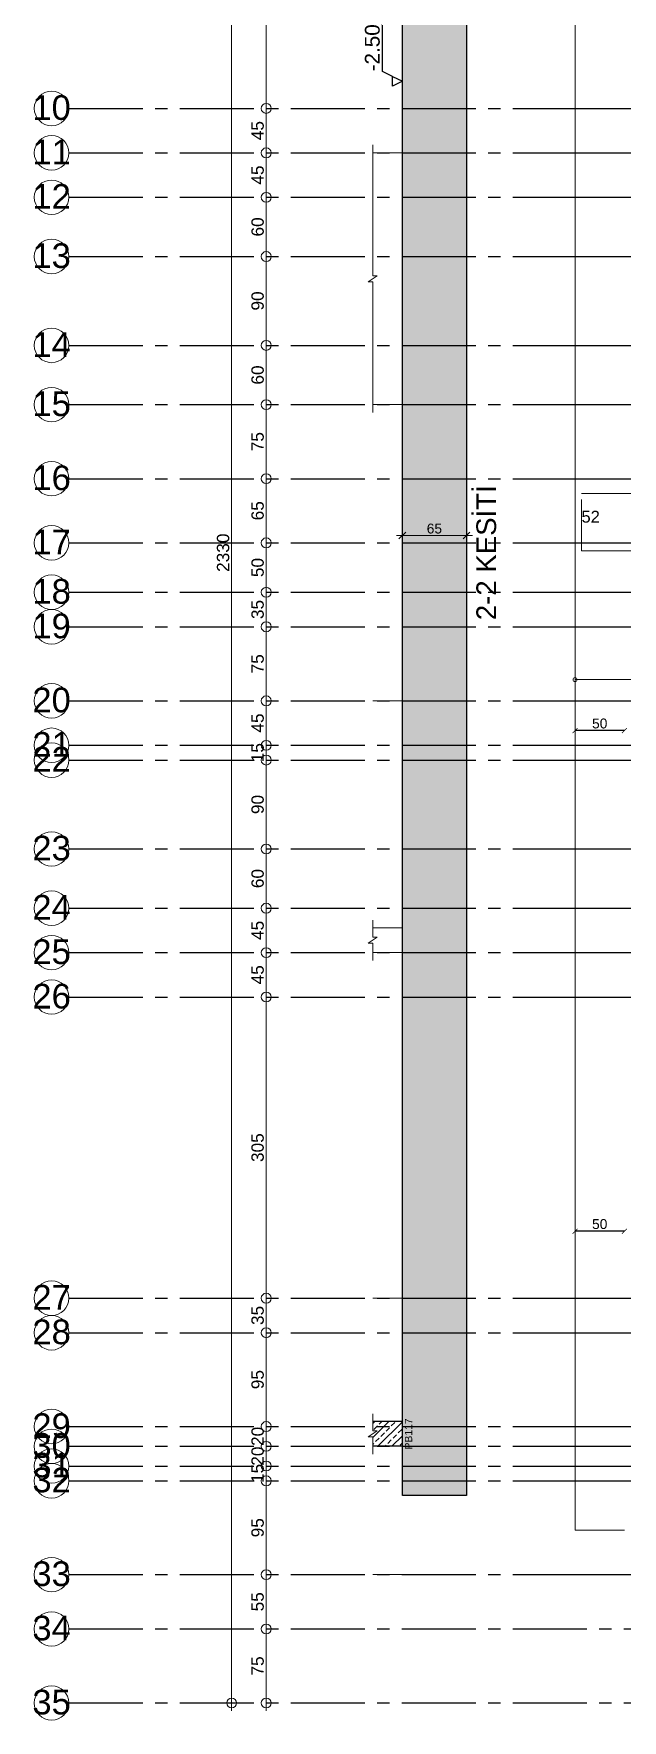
# Model space of a CAD drawing. Header units: millimetres. Extents: x 2232 to 85269, y -3593 to 5869.
# Drawn here: x 11155 to 11751, y 3009 to 4718 of the extents above; entities that cross this region are included whole.
import ezdxf

# ---------------------------------------------------------------- set-up
doc = ezdxf.new("R2010")
doc.units = ezdxf.units.MM
doc.linetypes.add('CENTER2', pattern=[112.5, 75, -12.5, 12.5, -12.5])
doc.linetypes.add('DASHDOT2', pattern=[12.7, 6.35, -3.175, 0, -3.175])
doc.layers.add('aks', color=251, linetype='DASHDOT2', lineweight=35)
for name, color, linetype in [('Donatı Uz. Yazısı', 7, 'Continuous'), ('Donatı Çizgisi', 7, 'Continuous'), ('Standart', 7, 'Continuous'), ('Ölçülendirme', 7, 'Continuous')]:
    doc.layers.add(name, color=color, linetype=linetype)
doc.styles.add('arial_1_18', font='arial.ttf', dxfattribs={"height": 0.2})
doc.styles.get("Standard").update_dxf_attribs({"font": 'arial.ttf'})
doc.dimstyles.new('zulay iç ölçü', dxfattribs={"dimtxt": 10, "dimasz": 5, "dimexe": 0.18, "dimexo": 0, "dimgap": 2, "dimtad": 3, "dimdec": 0, "dimzin": 0, "dimdsep": 46, "dimtxsty": 'Standard', "dimblk": 'ARCHTICK', "dimcen": 0.09, "dimse1": 1, "dimse2": 1, "dimadec": 0, "dimazin": 0, "dimtfac": 1, "dimtdec": 0, "dimtix": 1, "dimtofl": 0, "dimtmove": 0, "dimatfit": 3, "dimldrblk": 'ARCHTICK', "dimfxl": 1, "dimtolj": 1, "dimtzin": 0, "dimarcsym": 0})
pattern_1 = [(45, (0, 0), (-7.07107, 7.07107), []), (45, (7.071, 0), (-7.07107, 7.07107), [5, -2.5])]

# ---------------------------------------------------------------- blocks, each defined once
blk = doc.blocks.new('IDE966Entity7597')
at = {"layer": 'Standart', "linetype": 'Continuous', "lineweight": -3}
h = blk.add_hatch(dxfattribs=at)
h.set_pattern_fill('ANSI33', color=171, scale=40, style=0)
h.set_pattern_definition(pattern_1)
h.paths.add_polyline_path([(-160, 2120), (-160, 210), (-225, 210), (-225, 2120)])
h = blk.add_hatch(dxfattribs=at)
h.set_pattern_fill('ANSI33', color=171, scale=40, style=0)
h.set_pattern_definition(pattern_1)
h.paths.add_polyline_path([(-250.5, 275.5), (-255, 275.5), (-255, 285), (-225, 285), (-225, 260), (-255, 260), (-255, 269.5), (-259.5, 269.5)])
at = {"layer": 'Standart', "color": 159, "linetype": 'Continuous', "lineweight": -3}
for points in [[(-160, 2120), (-160, 210)], [(-225, 1570), (-225, 1920)], [(-225, 1315), (-225, 1570)], [(-225, 1015), (-225, 1315)], [(-225, 785), (-225, 1015)], [(-225, 760), (-225, 785)], [(-225, 410), (-225, 760)], [(-225, 285), (-225, 410)], [(-225, 285), (-255, 285)], [(-225, 260), (-225, 285)], [(-225, 260), (-255, 260)], [(-225, 210), (-225, 260)], [(-160, 210), (-225, 210)]]:
    blk.add_lwpolyline(points, dxfattribs=at)
at = {"layer": 'Standart', "color": 253, "linetype": 'Continuous', "lineweight": -3}
for points in [[(-245, 1652.5), (-245, 1700.3)], [(-235, 1647.5), (-245, 1652.5)], [(-235, 1637.5), (-235, 1647.5)], [(-235, 1647.5), (-225, 1642.5)], [(-225, 1642.5), (-235, 1637.5)], [(-225, 1642.5), (-225, 1642.5)]]:
    blk.add_lwpolyline(points, dxfattribs=at)
at = {"layer": 'Standart', "color": 1, "linetype": 'Continuous', "lineweight": 5}
for points in [[(-255, 1445.5), (-255, 1578)], [(-259.5, 1439.5), (-250.5, 1445.5)], [(-255, 1439.5), (-259.5, 1439.5)], [(-250.5, 1445.5), (-255, 1445.5)], [(-255, 1307), (-255, 1439.5)], [(-231, 1182.5), (-154, 1182.5)], [(-221.5, 1186), (-228.5, 1179)], [(-225, 1186.5), (-225, 1178.5)], [(-156.5, 1186), (-163.5, 1179)], [(-160, 1186.5), (-160, 1178.5)], [(-255, 775.5), (-255, 793)], [(-259.5, 769.5), (-250.5, 775.5)], [(-255, 769.5), (-259.5, 769.5)], [(-250.5, 775.5), (-255, 775.5)], [(-255, 752), (-255, 769.5)], [(-255, 275.5), (-255, 293)], [(-259.5, 269.5), (-250.5, 275.5)], [(-250.5, 275.5), (-255, 275.5)], [(-255, 269.5), (-259.5, 269.5)], [(-255, 252), (-255, 269.5)]]:
    blk.add_lwpolyline(points, dxfattribs=at)
at = {"layer": 'Standart', "color": 163, "linetype": 'Continuous', "lineweight": 5}
for points in [[(-225, 1570), (-255, 1570)], [(-225, 1315), (-255, 1315)], [(-225, 1015), (-255, 1015)], [(-225, 785), (-255, 785)], [(-225, 760), (-255, 760)], [(-225, 410), (-255, 410)], [(-225, 130), (-255, 130)]]:
    blk.add_lwpolyline(points, dxfattribs=at)
at = {"layer": 'Standart', "color": 253, "linetype": 'Continuous', "lineweight": -3, "style": 'arial_1_18'}
blk.add_text('-2.50', height=15, rotation=90, dxfattribs=at).set_placement((-248, 1652.5))
at = {"layer": 'Standart', "color": 166, "linetype": 'Continuous', "lineweight": 5, "style": 'arial_1_18'}
blk.add_text('2-2 KESİTİ', height=20, rotation=90, dxfattribs=at).set_placement((-130, 1096.7))
at = {"layer": 'Standart', "color": 1, "linetype": 'Continuous', "lineweight": 5, "style": 'arial_1_18'}
blk.add_text('65', height=10, dxfattribs=at).set_placement((-200.3, 1184.5))
at = {"layer": 'Standart', "color": 250, "linetype": 'Continuous', "lineweight": 5, "style": 'arial_1_18'}
blk.add_text('PB117', height=7.5, rotation=90, dxfattribs=at).set_placement((-215, 256.8))
blk = doc.blocks.new('IDE966Entity7714')
at = {"layer": 'aks', "color": 251, "linetype": 'CENTER2', "lineweight": -3}
blk.add_lwpolyline([(-563, 1175), (-50, 1175)], dxfattribs=at)
blk = doc.blocks.new('IDE966Entity7716')
at = {"layer": 'aks', "color": 251, "linetype": 'CENTER2', "lineweight": -3}
blk.add_lwpolyline([(-50, 1175), (3260, 1175)], dxfattribs=at)
blk = doc.blocks.new('IDE966Entity7717')
at = {"layer": 'aks', "color": 30, "linetype": 'Continuous', "lineweight": 5}
blk.add_circle((-580.5, 1175), 17.5, dxfattribs=at)
blk = doc.blocks.new('IDE966Entity7718')
at = {"layer": 'aks', "color": 1, "linetype": 'Continuous', "lineweight": 5, "style": 'arial_1_18'}
blk.add_text('17', height=25, dxfattribs=at).set_placement((-599.9, 1163.4))
blk = doc.blocks.new('IDE966Entity7848')
at = {"layer": 'aks', "color": 251, "linetype": 'CENTER2', "lineweight": -3}
blk.add_lwpolyline([(-563, 1615), (-50, 1615)], dxfattribs=at)
blk = doc.blocks.new('IDE966Entity7850')
at = {"layer": 'aks', "color": 251, "linetype": 'CENTER2', "lineweight": -3}
blk.add_lwpolyline([(-50, 1615), (3260, 1615)], dxfattribs=at)
blk = doc.blocks.new('IDE966Entity7851')
at = {"layer": 'aks', "color": 30, "linetype": 'Continuous', "lineweight": 5}
blk.add_circle((-580.5, 1615), 17.5, dxfattribs=at)
blk = doc.blocks.new('IDE966Entity7852')
at = {"layer": 'aks', "color": 1, "linetype": 'Continuous', "lineweight": 5, "style": 'arial_1_18'}
blk.add_text('10', height=25, dxfattribs=at).set_placement((-599.9, 1603.4))
blk = doc.blocks.new('IDE966Entity7855')
at = {"layer": 'aks', "color": 251, "linetype": 'CENTER2', "lineweight": -3}
blk.add_lwpolyline([(-563, 1465), (-50, 1465)], dxfattribs=at)
blk = doc.blocks.new('IDE966Entity7857')
at = {"layer": 'aks', "color": 251, "linetype": 'CENTER2', "lineweight": -3}
blk.add_lwpolyline([(-50, 1465), (3260, 1465)], dxfattribs=at)
blk = doc.blocks.new('IDE966Entity7858')
at = {"layer": 'aks', "color": 30, "linetype": 'Continuous', "lineweight": 5}
blk.add_circle((-580.5, 1465), 17.5, dxfattribs=at)
blk = doc.blocks.new('IDE966Entity7859')
at = {"layer": 'aks', "color": 1, "linetype": 'Continuous', "lineweight": 5, "style": 'arial_1_18'}
blk.add_text('13', height=25, dxfattribs=at).set_placement((-599.9, 1453.4))
blk = doc.blocks.new('IDE966Entity7862')
at = {"layer": 'aks', "color": 251, "linetype": 'CENTER2', "lineweight": -3}
blk.add_lwpolyline([(-563, 1570), (-50, 1570)], dxfattribs=at)
blk = doc.blocks.new('IDE966Entity7864')
at = {"layer": 'aks', "color": 251, "linetype": 'CENTER2', "lineweight": -3}
blk.add_lwpolyline([(-50, 1570), (3260, 1570)], dxfattribs=at)
blk = doc.blocks.new('IDE966Entity7865')
at = {"layer": 'aks', "color": 30, "linetype": 'Continuous', "lineweight": 5}
blk.add_circle((-580.5, 1570), 17.5, dxfattribs=at)
blk = doc.blocks.new('IDE966Entity7866')
at = {"layer": 'aks', "color": 1, "linetype": 'Continuous', "lineweight": 5, "style": 'arial_1_18'}
blk.add_text('11', height=25, dxfattribs=at).set_placement((-599.9, 1558.4))
blk = doc.blocks.new('IDE966Entity7869')
at = {"layer": 'aks', "color": 251, "linetype": 'CENTER2', "lineweight": -3}
blk.add_lwpolyline([(-563, 1315), (-50, 1315)], dxfattribs=at)
blk = doc.blocks.new('IDE966Entity7871')
at = {"layer": 'aks', "color": 251, "linetype": 'CENTER2', "lineweight": -3}
blk.add_lwpolyline([(-50, 1315), (3260, 1315)], dxfattribs=at)
blk = doc.blocks.new('IDE966Entity7872')
at = {"layer": 'aks', "color": 30, "linetype": 'Continuous', "lineweight": 5}
blk.add_circle((-580.5, 1315), 17.5, dxfattribs=at)
blk = doc.blocks.new('IDE966Entity7873')
at = {"layer": 'aks', "color": 1, "linetype": 'Continuous', "lineweight": 5, "style": 'arial_1_18'}
blk.add_text('15', height=25, dxfattribs=at).set_placement((-599.9, 1303.4))
blk = doc.blocks.new('IDE966Entity7876')
at = {"layer": 'aks', "color": 251, "linetype": 'CENTER2', "lineweight": -3}
blk.add_lwpolyline([(-563, 1525), (-50, 1525)], dxfattribs=at)
blk = doc.blocks.new('IDE966Entity7878')
at = {"layer": 'aks', "color": 251, "linetype": 'CENTER2', "lineweight": -3}
blk.add_lwpolyline([(-50, 1525), (3260, 1525)], dxfattribs=at)
blk = doc.blocks.new('IDE966Entity7879')
at = {"layer": 'aks', "color": 30, "linetype": 'Continuous', "lineweight": 5}
blk.add_circle((-580.5, 1525), 17.5, dxfattribs=at)
blk = doc.blocks.new('IDE966Entity7880')
at = {"layer": 'aks', "color": 1, "linetype": 'Continuous', "lineweight": 5, "style": 'arial_1_18'}
blk.add_text('12', height=25, dxfattribs=at).set_placement((-599.9, 1513.4))
blk = doc.blocks.new('IDE966Entity7883')
at = {"layer": 'aks', "color": 251, "linetype": 'CENTER2', "lineweight": -3}
blk.add_lwpolyline([(-563, 1375), (-50, 1375)], dxfattribs=at)
blk = doc.blocks.new('IDE966Entity7885')
at = {"layer": 'aks', "color": 251, "linetype": 'CENTER2', "lineweight": -3}
blk.add_lwpolyline([(-50, 1375), (3260, 1375)], dxfattribs=at)
blk = doc.blocks.new('IDE966Entity7886')
at = {"layer": 'aks', "color": 30, "linetype": 'Continuous', "lineweight": 5}
blk.add_circle((-580.5, 1375), 17.5, dxfattribs=at)
blk = doc.blocks.new('IDE966Entity7887')
at = {"layer": 'aks', "color": 1, "linetype": 'Continuous', "lineweight": 5, "style": 'arial_1_18'}
blk.add_text('14', height=25, dxfattribs=at).set_placement((-599.9, 1363.4))
blk = doc.blocks.new('IDE966Entity7890')
at = {"layer": 'aks', "color": 251, "linetype": 'CENTER2', "lineweight": -3}
blk.add_lwpolyline([(-563, 0), (3773, 0)], dxfattribs=at)
blk = doc.blocks.new('IDE966Entity7891')
at = {"layer": 'aks', "color": 30, "linetype": 'Continuous', "lineweight": 5}
blk.add_circle((-580.5, 0), 17.5, dxfattribs=at)
blk = doc.blocks.new('IDE966Entity7892')
at = {"layer": 'aks', "color": 1, "linetype": 'Continuous', "lineweight": 5, "style": 'arial_1_18'}
blk.add_text('35', height=25, dxfattribs=at).set_placement((-599.9, -11.6))
blk = doc.blocks.new('IDE966Entity7895')
at = {"layer": 'aks', "color": 251, "linetype": 'CENTER2', "lineweight": -3}
blk.add_lwpolyline([(-563, 75), (3773, 75)], dxfattribs=at)
blk = doc.blocks.new('IDE966Entity7896')
at = {"layer": 'aks', "color": 30, "linetype": 'Continuous', "lineweight": 5}
blk.add_circle((-580.5, 75), 17.5, dxfattribs=at)
blk = doc.blocks.new('IDE966Entity7897')
at = {"layer": 'aks', "color": 1, "linetype": 'Continuous', "lineweight": 5, "style": 'arial_1_18'}
blk.add_text('34', height=25, dxfattribs=at).set_placement((-599.9, 63.4))
blk = doc.blocks.new('IDE966Entity7900')
at = {"layer": 'aks', "color": 251, "linetype": 'CENTER2', "lineweight": -3}
blk.add_lwpolyline([(-563, 130), (-50, 130)], dxfattribs=at)
blk = doc.blocks.new('IDE966Entity7902')
at = {"layer": 'aks', "color": 251, "linetype": 'CENTER2', "lineweight": -3}
blk.add_lwpolyline([(-50, 130), (3260, 130)], dxfattribs=at)
blk = doc.blocks.new('IDE966Entity7903')
at = {"layer": 'aks', "color": 30, "linetype": 'Continuous', "lineweight": 5}
blk.add_circle((-580.5, 130), 17.5, dxfattribs=at)
blk = doc.blocks.new('IDE966Entity7904')
at = {"layer": 'aks', "color": 1, "linetype": 'Continuous', "lineweight": 5, "style": 'arial_1_18'}
blk.add_text('33', height=25, dxfattribs=at).set_placement((-599.9, 118.4))
blk = doc.blocks.new('IDE966Entity7907')
at = {"layer": 'aks', "color": 251, "linetype": 'CENTER2', "lineweight": -3}
blk.add_lwpolyline([(-563, 225), (-50, 225)], dxfattribs=at)
blk = doc.blocks.new('IDE966Entity7909')
at = {"layer": 'aks', "color": 251, "linetype": 'CENTER2', "lineweight": -3}
blk.add_lwpolyline([(-50, 225), (3260, 225)], dxfattribs=at)
blk = doc.blocks.new('IDE966Entity7910')
at = {"layer": 'aks', "color": 30, "linetype": 'Continuous', "lineweight": 5}
blk.add_circle((-580.5, 225), 17.5, dxfattribs=at)
blk = doc.blocks.new('IDE966Entity7911')
at = {"layer": 'aks', "color": 1, "linetype": 'Continuous', "lineweight": 5, "style": 'arial_1_18'}
blk.add_text('32', height=25, dxfattribs=at).set_placement((-599.9, 213.4))
blk = doc.blocks.new('IDE966Entity7914')
at = {"layer": 'aks', "color": 251, "linetype": 'CENTER2', "lineweight": -3}
blk.add_lwpolyline([(-563, 375), (-50, 375)], dxfattribs=at)
blk = doc.blocks.new('IDE966Entity7916')
at = {"layer": 'aks', "color": 251, "linetype": 'CENTER2', "lineweight": -3}
blk.add_lwpolyline([(-50, 375), (3260, 375)], dxfattribs=at)
blk = doc.blocks.new('IDE966Entity7917')
at = {"layer": 'aks', "color": 30, "linetype": 'Continuous', "lineweight": 5}
blk.add_circle((-580.5, 375), 17.5, dxfattribs=at)
blk = doc.blocks.new('IDE966Entity7918')
at = {"layer": 'aks', "color": 1, "linetype": 'Continuous', "lineweight": 5, "style": 'arial_1_18'}
blk.add_text('28', height=25, dxfattribs=at).set_placement((-599.9, 363.4))
blk = doc.blocks.new('IDE966Entity7921')
at = {"layer": 'aks', "color": 251, "linetype": 'CENTER2', "lineweight": -3}
blk.add_lwpolyline([(-563, 240), (-50, 240)], dxfattribs=at)
blk = doc.blocks.new('IDE966Entity7923')
at = {"layer": 'aks', "color": 251, "linetype": 'CENTER2', "lineweight": -3}
blk.add_lwpolyline([(-50, 240), (3260, 240)], dxfattribs=at)
blk = doc.blocks.new('IDE966Entity7924')
at = {"layer": 'aks', "color": 30, "linetype": 'Continuous', "lineweight": 5}
blk.add_circle((-580.5, 240), 17.5, dxfattribs=at)
blk = doc.blocks.new('IDE966Entity7925')
at = {"layer": 'aks', "color": 1, "linetype": 'Continuous', "lineweight": 5, "style": 'arial_1_18'}
blk.add_text('31', height=25, dxfattribs=at).set_placement((-599.9, 228.4))
blk = doc.blocks.new('IDE966Entity7928')
at = {"layer": 'aks', "color": 251, "linetype": 'CENTER2', "lineweight": -3}
blk.add_lwpolyline([(-563, 280), (-50, 280)], dxfattribs=at)
blk = doc.blocks.new('IDE966Entity7930')
at = {"layer": 'aks', "color": 251, "linetype": 'CENTER2', "lineweight": -3}
blk.add_lwpolyline([(-50, 280), (3260, 280)], dxfattribs=at)
blk = doc.blocks.new('IDE966Entity7931')
at = {"layer": 'aks', "color": 30, "linetype": 'Continuous', "lineweight": 5}
blk.add_circle((-580.5, 280), 17.5, dxfattribs=at)
blk = doc.blocks.new('IDE966Entity7932')
at = {"layer": 'aks', "color": 1, "linetype": 'Continuous', "lineweight": 5, "style": 'arial_1_18'}
blk.add_text('29', height=25, dxfattribs=at).set_placement((-599.9, 268.4))
blk = doc.blocks.new('IDE966Entity7935')
at = {"layer": 'aks', "color": 251, "linetype": 'CENTER2', "lineweight": -3}
blk.add_lwpolyline([(-563, 260), (-50, 260)], dxfattribs=at)
blk = doc.blocks.new('IDE966Entity7937')
at = {"layer": 'aks', "color": 251, "linetype": 'CENTER2', "lineweight": -3}
blk.add_lwpolyline([(-50, 260), (3260, 260)], dxfattribs=at)
blk = doc.blocks.new('IDE966Entity7938')
at = {"layer": 'aks', "color": 30, "linetype": 'Continuous', "lineweight": 5}
blk.add_circle((-580.5, 260), 17.5, dxfattribs=at)
blk = doc.blocks.new('IDE966Entity7939')
at = {"layer": 'aks', "color": 1, "linetype": 'Continuous', "lineweight": 5, "style": 'arial_1_18'}
blk.add_text('30', height=25, dxfattribs=at).set_placement((-599.9, 248.4))
blk = doc.blocks.new('IDE966Entity7942')
at = {"layer": 'aks', "color": 251, "linetype": 'CENTER2', "lineweight": -3}
blk.add_lwpolyline([(-563, 410), (-50, 410)], dxfattribs=at)
blk = doc.blocks.new('IDE966Entity7944')
at = {"layer": 'aks', "color": 251, "linetype": 'CENTER2', "lineweight": -3}
blk.add_lwpolyline([(-50, 410), (3260, 410)], dxfattribs=at)
blk = doc.blocks.new('IDE966Entity7945')
at = {"layer": 'aks', "color": 30, "linetype": 'Continuous', "lineweight": 5}
blk.add_circle((-580.5, 410), 17.5, dxfattribs=at)
blk = doc.blocks.new('IDE966Entity7946')
at = {"layer": 'aks', "color": 1, "linetype": 'Continuous', "lineweight": 5, "style": 'arial_1_18'}
blk.add_text('27', height=25, dxfattribs=at).set_placement((-599.9, 398.4))
blk = doc.blocks.new('IDE966Entity7949')
at = {"layer": 'aks', "color": 251, "linetype": 'CENTER2', "lineweight": -3}
blk.add_lwpolyline([(-563, 805), (-50, 805)], dxfattribs=at)
blk = doc.blocks.new('IDE966Entity7951')
at = {"layer": 'aks', "color": 251, "linetype": 'CENTER2', "lineweight": -3}
blk.add_lwpolyline([(-50, 805), (3260, 805)], dxfattribs=at)
blk = doc.blocks.new('IDE966Entity7952')
at = {"layer": 'aks', "color": 30, "linetype": 'Continuous', "lineweight": 5}
blk.add_circle((-580.5, 805), 17.5, dxfattribs=at)
blk = doc.blocks.new('IDE966Entity7953')
at = {"layer": 'aks', "color": 1, "linetype": 'Continuous', "lineweight": 5, "style": 'arial_1_18'}
blk.add_text('24', height=25, dxfattribs=at).set_placement((-599.9, 793.4))
blk = doc.blocks.new('IDE966Entity7956')
at = {"layer": 'aks', "color": 251, "linetype": 'CENTER2', "lineweight": -3}
blk.add_lwpolyline([(-563, 955), (-50, 955)], dxfattribs=at)
blk = doc.blocks.new('IDE966Entity7958')
at = {"layer": 'aks', "color": 251, "linetype": 'CENTER2', "lineweight": -3}
blk.add_lwpolyline([(-50, 955), (3260, 955)], dxfattribs=at)
blk = doc.blocks.new('IDE966Entity7959')
at = {"layer": 'aks', "color": 30, "linetype": 'Continuous', "lineweight": 5}
blk.add_circle((-580.5, 955), 17.5, dxfattribs=at)
blk = doc.blocks.new('IDE966Entity7960')
at = {"layer": 'aks', "color": 1, "linetype": 'Continuous', "lineweight": 5, "style": 'arial_1_18'}
blk.add_text('22', height=25, dxfattribs=at).set_placement((-599.9, 943.4))
blk = doc.blocks.new('IDE966Entity7977')
at = {"layer": 'aks', "color": 251, "linetype": 'CENTER2', "lineweight": -3}
blk.add_lwpolyline([(-563, 760), (-50, 760)], dxfattribs=at)
blk = doc.blocks.new('IDE966Entity7979')
at = {"layer": 'aks', "color": 251, "linetype": 'CENTER2', "lineweight": -3}
blk.add_lwpolyline([(-50, 760), (3260, 760)], dxfattribs=at)
blk = doc.blocks.new('IDE966Entity7980')
at = {"layer": 'aks', "color": 30, "linetype": 'Continuous', "lineweight": 5}
blk.add_circle((-580.5, 760), 17.5, dxfattribs=at)
blk = doc.blocks.new('IDE966Entity7981')
at = {"layer": 'aks', "color": 1, "linetype": 'Continuous', "lineweight": 5, "style": 'arial_1_18'}
blk.add_text('25', height=25, dxfattribs=at).set_placement((-599.9, 748.4))
blk = doc.blocks.new('IDE966Entity7984')
at = {"layer": 'aks', "color": 251, "linetype": 'CENTER2', "lineweight": -3}
blk.add_lwpolyline([(-563, 1015), (-50, 1015)], dxfattribs=at)
blk = doc.blocks.new('IDE966Entity7986')
at = {"layer": 'aks', "color": 251, "linetype": 'CENTER2', "lineweight": -3}
blk.add_lwpolyline([(-50, 1015), (3260, 1015)], dxfattribs=at)
blk = doc.blocks.new('IDE966Entity7987')
at = {"layer": 'aks', "color": 30, "linetype": 'Continuous', "lineweight": 5}
blk.add_circle((-580.5, 1015), 17.5, dxfattribs=at)
blk = doc.blocks.new('IDE966Entity7988')
at = {"layer": 'aks', "color": 1, "linetype": 'Continuous', "lineweight": 5, "style": 'arial_1_18'}
blk.add_text('20', height=25, dxfattribs=at).set_placement((-599.9, 1003.4))
blk = doc.blocks.new('IDE966Entity7991')
at = {"layer": 'aks', "color": 251, "linetype": 'CENTER2', "lineweight": -3}
blk.add_lwpolyline([(-563, 1125), (-50, 1125)], dxfattribs=at)
blk = doc.blocks.new('IDE966Entity7993')
at = {"layer": 'aks', "color": 251, "linetype": 'CENTER2', "lineweight": -3}
blk.add_lwpolyline([(-50, 1125), (3260, 1125)], dxfattribs=at)
blk = doc.blocks.new('IDE966Entity7994')
at = {"layer": 'aks', "color": 30, "linetype": 'Continuous', "lineweight": 5}
blk.add_circle((-580.5, 1125), 17.5, dxfattribs=at)
blk = doc.blocks.new('IDE966Entity7995')
at = {"layer": 'aks', "color": 1, "linetype": 'Continuous', "lineweight": 5, "style": 'arial_1_18'}
blk.add_text('18', height=25, dxfattribs=at).set_placement((-599.9, 1113.4))
blk = doc.blocks.new('IDE966Entity7998')
at = {"layer": 'aks', "color": 251, "linetype": 'CENTER2', "lineweight": -3}
blk.add_lwpolyline([(-563, 970), (-50, 970)], dxfattribs=at)
blk = doc.blocks.new('IDE966Entity8000')
at = {"layer": 'aks', "color": 251, "linetype": 'CENTER2', "lineweight": -3}
blk.add_lwpolyline([(-50, 970), (3260, 970)], dxfattribs=at)
blk = doc.blocks.new('IDE966Entity8001')
at = {"layer": 'aks', "color": 30, "linetype": 'Continuous', "lineweight": 5}
blk.add_circle((-580.5, 970), 17.5, dxfattribs=at)
blk = doc.blocks.new('IDE966Entity8002')
at = {"layer": 'aks', "color": 1, "linetype": 'Continuous', "lineweight": 5, "style": 'arial_1_18'}
blk.add_text('21', height=25, dxfattribs=at).set_placement((-599.9, 958.4))
blk = doc.blocks.new('IDE966Entity8005')
at = {"layer": 'aks', "color": 251, "linetype": 'CENTER2', "lineweight": -3}
blk.add_lwpolyline([(-563, 715), (-50, 715)], dxfattribs=at)
blk = doc.blocks.new('IDE966Entity8007')
at = {"layer": 'aks', "color": 251, "linetype": 'CENTER2', "lineweight": -3}
blk.add_lwpolyline([(-50, 715), (3260, 715)], dxfattribs=at)
blk = doc.blocks.new('IDE966Entity8008')
at = {"layer": 'aks', "color": 30, "linetype": 'Continuous', "lineweight": 5}
blk.add_circle((-580.5, 715), 17.5, dxfattribs=at)
blk = doc.blocks.new('IDE966Entity8009')
at = {"layer": 'aks', "color": 1, "linetype": 'Continuous', "lineweight": 5, "style": 'arial_1_18'}
blk.add_text('26', height=25, dxfattribs=at).set_placement((-599.9, 703.4))
blk = doc.blocks.new('IDE966Entity8012')
at = {"layer": 'aks', "color": 251, "linetype": 'CENTER2', "lineweight": -3}
blk.add_lwpolyline([(-563, 865), (-50, 865)], dxfattribs=at)
blk = doc.blocks.new('IDE966Entity8014')
at = {"layer": 'aks', "color": 251, "linetype": 'CENTER2', "lineweight": -3}
blk.add_lwpolyline([(-50, 865), (3260, 865)], dxfattribs=at)
blk = doc.blocks.new('IDE966Entity8015')
at = {"layer": 'aks', "color": 30, "linetype": 'Continuous', "lineweight": 5}
blk.add_circle((-580.5, 865), 17.5, dxfattribs=at)
blk = doc.blocks.new('IDE966Entity8016')
at = {"layer": 'aks', "color": 1, "linetype": 'Continuous', "lineweight": 5, "style": 'arial_1_18'}
blk.add_text('23', height=25, dxfattribs=at).set_placement((-599.9, 853.4))
blk = doc.blocks.new('IDE966Entity8019')
at = {"layer": 'aks', "color": 251, "linetype": 'CENTER2', "lineweight": -3}
blk.add_lwpolyline([(-563, 1090), (-50, 1090)], dxfattribs=at)
blk = doc.blocks.new('IDE966Entity8021')
at = {"layer": 'aks', "color": 251, "linetype": 'CENTER2', "lineweight": -3}
blk.add_lwpolyline([(-50, 1090), (3260, 1090)], dxfattribs=at)
blk = doc.blocks.new('IDE966Entity8022')
at = {"layer": 'aks', "color": 30, "linetype": 'Continuous', "lineweight": 5}
blk.add_circle((-580.5, 1090), 17.5, dxfattribs=at)
blk = doc.blocks.new('IDE966Entity8023')
at = {"layer": 'aks', "color": 1, "linetype": 'Continuous', "lineweight": 5, "style": 'arial_1_18'}
blk.add_text('19', height=25, dxfattribs=at).set_placement((-599.9, 1078.4))
blk = doc.blocks.new('IDE966Entity8026')
at = {"layer": 'aks', "color": 251, "linetype": 'CENTER2', "lineweight": -3}
blk.add_lwpolyline([(-563, 1240), (-50, 1240)], dxfattribs=at)
blk = doc.blocks.new('IDE966Entity8028')
at = {"layer": 'aks', "color": 251, "linetype": 'CENTER2', "lineweight": -3}
blk.add_lwpolyline([(-50, 1240), (3260, 1240)], dxfattribs=at)
blk = doc.blocks.new('IDE966Entity8029')
at = {"layer": 'aks', "color": 30, "linetype": 'Continuous', "lineweight": 5}
blk.add_circle((-580.5, 1240), 17.5, dxfattribs=at)
blk = doc.blocks.new('IDE966Entity8030')
at = {"layer": 'aks', "color": 1, "linetype": 'Continuous', "lineweight": 5, "style": 'arial_1_18'}
blk.add_text('16', height=25, dxfattribs=at).set_placement((-599.9, 1228.4))
blk = doc.blocks.new('IDE966Entity8200')
at = {"layer": 'Standart', "color": 1, "linetype": 'Continuous', "lineweight": 5}
blk.add_lwpolyline([(-50, 175), (0, 175)], dxfattribs=at)
blk = doc.blocks.new('IDE966Entity8201')
at = {"layer": 'Standart', "color": 1, "linetype": 'Continuous', "lineweight": 5}
blk.add_lwpolyline([(0, 175), (-50, 175)], dxfattribs=at)
blk = doc.blocks.new('IDE966Entity8202')
at = {"layer": 'Standart', "color": 1, "linetype": 'Continuous', "lineweight": 5}
blk.add_lwpolyline([(-50, 175), (-50, 2105)], dxfattribs=at)
blk = doc.blocks.new('IDE966Entity8203')
at = {"layer": 'Standart', "color": 1, "linetype": 'Continuous', "lineweight": 5}
blk.add_lwpolyline([(-50, 2105), (-50, 175)], dxfattribs=at)
blk = doc.blocks.new('IDE966Entity8223')
at = {"layer": 'Ölçülendirme', "color": 1, "linetype": 'Continuous', "lineweight": 5}
for points in [[(-398, -8), (-398, 2338)], [(-363, -8), (-363, 2338)]]:
    blk.add_lwpolyline(points, dxfattribs=at)
for centre in [(-363, 1615), (-363, 1570), (-363, 1525), (-363, 1465), (-363, 1375), (-363, 1315), (-363, 1240), (-363, 1175), (-363, 1125), (-363, 1090), (-363, 1015), (-363, 970), (-363, 955), (-363, 865), (-363, 805), (-363, 760), (-363, 715), (-363, 410), (-363, 375), (-363, 280), (-363, 260), (-363, 240), (-363, 225), (-363, 130), (-363, 75), (-398, 0), (-363, 0)]:
    blk.add_circle(centre, 5, dxfattribs=at)
at = {"layer": 'Ölçülendirme', "color": 1, "linetype": 'Continuous', "lineweight": 5, "style": 'arial_1_18'}
for s, p in [('45', (-365.5, 1582.8)), ('45', (-365.5, 1537.8)), ('60', (-365.5, 1485.3)), ('90', (-365.5, 1410.3)), ('60', (-365.5, 1335.3)), ('75', (-365.5, 1267.8)), ('65', (-365.5, 1197.8)), ('2330', (-400.5, 1145.6)), ('50', (-365.5, 1140.3)), ('35', (-365.5, 1097.8)), ('75', (-365.5, 1042.8)), ('45', (-365.5, 982.8)), ('15', (-365.5, 952.8)), ('90', (-365.5, 900.3)), ('60', (-365.5, 825.3)), ('45', (-365.5, 772.8)), ('45', (-365.5, 727.8)), ('305', (-365.5, 547.9)), ('35', (-365.5, 382.8)), ('95', (-365.5, 317.8)), ('20', (-365.5, 260.3)), ('20', (-365.5, 240.3)), ('15', (-365.5, 222.8)), ('95', (-365.5, 167.8)), ('55', (-365.5, 92.8)), ('75', (-365.5, 27.8))]:
    blk.add_text(s, height=12.5, rotation=90, dxfattribs=at).set_placement(p)
blk = doc.blocks.new('IDE966Entity8232')
at = {"layer": 'Donatı Çizgisi', "color": 5, "linetype": 'Continuous', "lineweight": 5}
for points in [[(-43.5, 1225), (1156.5, 1225)], [(-43.5, 1219), (-43.5, 1167)], [(-43.5, 1167), (1104.5, 1167)]]:
    blk.add_lwpolyline(points, dxfattribs=at)
at = {"layer": 'Donatı Uz. Yazısı', "color": 5, "linetype": 'Continuous', "lineweight": 5, "style": 'arial_1_18'}
blk.add_text('52', height=12, dxfattribs=at).set_placement((-43.5, 1195.5))
blk = doc.blocks.new('IDE966Entity8233')
at = {"layer": 'Ölçülendirme', "color": 1, "linetype": 'Continuous', "lineweight": 5}
blk.add_lwpolyline([(-50, 1036.5), (3260, 1036.5)], dxfattribs=at)
blk.add_circle((-50, 1036.5), 2, dxfattribs=at)
blk = doc.blocks.new('_ArchTick')
at = {"color": 0, "linetype": 'ByBlock', "const_width": 0.15}
blk.add_lwpolyline([(-0.5, -0.5), (0.5, 0.5)], dxfattribs=at)
blk = doc.blocks.new('*D3222')
at = {"color": 0, "lineweight": -2, "transparency": 16777216}
blk.add_line((11753.2, 4011.8), (11703.2, 4011.8), dxfattribs=at)
at = {"layer": 'Defpoints', "color": 0, "transparency": 16777216}
for p in [(11703.2, 4011.8), (11703.2, 4011.8), (11753.2, 4011.8)]:
    blk.add_point(p, dxfattribs=at)
at = {"color": 0, "lineweight": -2, "transparency": 16777216, "xscale": 5, "yscale": 5, "zscale": 5, "rotation": 180}
blk.add_blockref('_ArchTick', (11703.2, 4011.8), dxfattribs=at)
at = {"color": 0, "lineweight": -2, "transparency": 16777216, "xscale": 5, "yscale": 5, "zscale": 5}
blk.add_blockref('_ArchTick', (11753.2, 4011.8), dxfattribs=at)
at = {"color": 0, "transparency": 16777216, "insert": (11728.2, 4018.9), "char_height": 10, "attachment_point": 5}
blk.add_mtext('\\A1;50', dxfattribs=at)
blk = doc.blocks.new('*D3223')
at = {"color": 0, "lineweight": -2, "transparency": 16777216}
blk.add_line((11753.2, 3504.8), (11703.2, 3504.8), dxfattribs=at)
at = {"layer": 'Defpoints', "color": 0, "transparency": 16777216}
for p in [(11703.2, 3504.8), (11703.2, 3504.8), (11753.2, 3504.8)]:
    blk.add_point(p, dxfattribs=at)
at = {"color": 0, "lineweight": -2, "transparency": 16777216, "xscale": 5, "yscale": 5, "zscale": 5, "rotation": 180}
blk.add_blockref('_ArchTick', (11703.2, 3504.8), dxfattribs=at)
at = {"color": 0, "lineweight": -2, "transparency": 16777216, "xscale": 5, "yscale": 5, "zscale": 5}
blk.add_blockref('_ArchTick', (11753.2, 3504.8), dxfattribs=at)
at = {"color": 0, "transparency": 16777216, "insert": (11728.2, 3511.9), "char_height": 10, "attachment_point": 5}
blk.add_mtext('\\A1;50', dxfattribs=at)

msp = doc.modelspace()

# ---------------------------------------------------------------- block references
at = {"layer": 'aks'}
for name in ['IDE966Entity7851', 'IDE966Entity7852', 'IDE966Entity7848', 'IDE966Entity7850', 'IDE966Entity7865', 'IDE966Entity7866', 'IDE966Entity7862', 'IDE966Entity7864', 'IDE966Entity7879', 'IDE966Entity7880', 'IDE966Entity7876', 'IDE966Entity7878', 'IDE966Entity7858', 'IDE966Entity7859', 'IDE966Entity7855', 'IDE966Entity7857', 'IDE966Entity7886', 'IDE966Entity7887', 'IDE966Entity7883', 'IDE966Entity7885', 'IDE966Entity7872', 'IDE966Entity7873', 'IDE966Entity7869', 'IDE966Entity7871', 'IDE966Entity8029', 'IDE966Entity8030', 'IDE966Entity8026', 'IDE966Entity8028', 'IDE966Entity7717', 'IDE966Entity7718', 'IDE966Entity7714', 'IDE966Entity7716', 'IDE966Entity7994', 'IDE966Entity7995', 'IDE966Entity7991', 'IDE966Entity7993', 'IDE966Entity8022', 'IDE966Entity8023', 'IDE966Entity8019', 'IDE966Entity8021', 'IDE966Entity7988', 'IDE966Entity7987', 'IDE966Entity7984', 'IDE966Entity7986', 'IDE966Entity8001', 'IDE966Entity8002', 'IDE966Entity7959', 'IDE966Entity7960', 'IDE966Entity7998', 'IDE966Entity7956', 'IDE966Entity8000', 'IDE966Entity7958', 'IDE966Entity8016', 'IDE966Entity8015', 'IDE966Entity8012', 'IDE966Entity8014', 'IDE966Entity7953', 'IDE966Entity7952', 'IDE966Entity7949', 'IDE966Entity7951', 'IDE966Entity7981', 'IDE966Entity7980', 'IDE966Entity7977', 'IDE966Entity7979', 'IDE966Entity8008', 'IDE966Entity8009', 'IDE966Entity8005', 'IDE966Entity8007', 'IDE966Entity7946', 'IDE966Entity7945', 'IDE966Entity7942', 'IDE966Entity7944', 'IDE966Entity7917', 'IDE966Entity7918', 'IDE966Entity7914', 'IDE966Entity7916', 'IDE966Entity7932', 'IDE966Entity7931', 'IDE966Entity7939', 'IDE966Entity7938', 'IDE966Entity7928', 'IDE966Entity7930', 'IDE966Entity7925', 'IDE966Entity7924', 'IDE966Entity7935', 'IDE966Entity7937', 'IDE966Entity7911', 'IDE966Entity7910', 'IDE966Entity7921', 'IDE966Entity7923', 'IDE966Entity7907', 'IDE966Entity7909', 'IDE966Entity7904', 'IDE966Entity7903', 'IDE966Entity7900', 'IDE966Entity7902', 'IDE966Entity7897', 'IDE966Entity7896', 'IDE966Entity7895', 'IDE966Entity7892', 'IDE966Entity7891', 'IDE966Entity7890']:
    msp.add_blockref(name, (11753.2, 3026.9), dxfattribs=at)
at = {"layer": 'Standart'}
for name in ['IDE966Entity8223', 'IDE966Entity8232', 'IDE966Entity8233', 'IDE966Entity7597', 'IDE966Entity8202', 'IDE966Entity8203', 'IDE966Entity8200', 'IDE966Entity8201']:
    msp.add_blockref(name, (11753.2, 3026.9), dxfattribs=at)

# ---------------------------------------------------------------- dimensions: what is measured, and where the dimension line sits
for base, p1, p2, picture, middle in [((11703.2, 4011.8), (11753.2, 4011.8), (11703.2, 4011.8), '*D3222', (11728.2, 4018.9)), ((11703.2, 3504.8), (11753.2, 3504.8), (11703.2, 3504.8), '*D3223', (11728.2, 3511.9))]:
    dim = msp.add_linear_dim(base=base, p1=p1, p2=p2, dimstyle='zulay iç ölçü')
    dim.commit()
    dim.dimension.update_dxf_attribs({"geometry": picture, "text_midpoint": middle})

doc.saveas('drawing.dxf')
